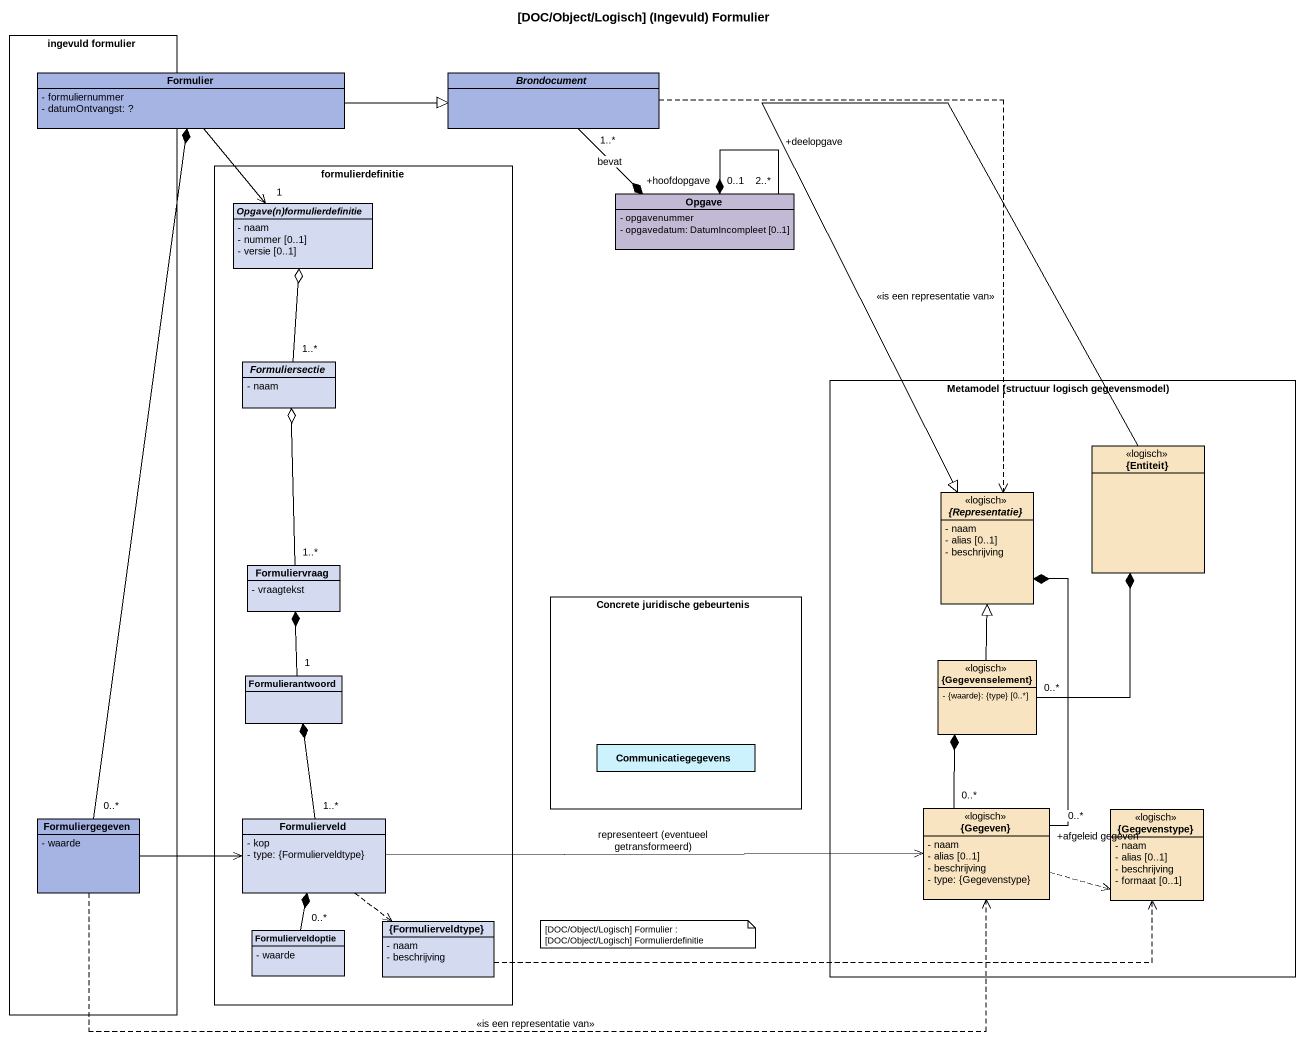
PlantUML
@startuml
title [DOC/Object/Logisch] (Ingevuld) Formulier
hide circle
hide empty members
skinparam classAttributeIconSize 0
rectangle "ingevuld formulier" as ingevuld_formulier {
  class Formuliergegeven #A6B4E4 {
    - waarde
  }
}
class Formulier #A6B4E4 {
  - formuliernummer
  - datumOntvangst: ?
}
abstract class Brondocument #A6B4E4
rectangle formulierdefinitie {
  abstract class "Opgave(n)formulierdefinitie" as Opgave_n_formulierdefinitie #D4DBF0 {
    - naam
    - nummer [0..1]
    - versie [0..1]
  }
  abstract class Formuliersectie #D4DBF0 {
    - naam
  }
  class Formuliervraag #D4DBF0 {
    - vraagtekst
  }
  class Formulierantwoord #D4DBF0
  class Formulierveld #D4DBF0 {
    - kop
    - type: {Formulierveldtype}
  }
  class Formulierveldoptie #D4DBF0 {
    - waarde
  }
  class "{Formulierveldtype}" as Formulierveldtype #D4DBF0 {
    - naam
    - beschrijving
  }
}
class Opgave #C2BAD4 {
  - opgavenummer
  - opgavedatum: DatumIncompleet [0..1]
}
rectangle "Metamodel (structuur logisch gegevensmodel)" as Metamodel_structuur_logisch {
  class "{Entiteit}" as Entiteit <<logisch>> #F8E4C0
  abstract class "{Representatie}" as Representatie <<logisch>> #F8E4C0 {
    - naam
    - alias [0..1]
    - beschrijving
  }
  class "{Gegevenselement}" as Gegevenselement <<logisch>> #F8E4C0 {
    - {waarde}: {type} [0..*]
  }
  class "{Gegeven}" as Gegeven <<logisch>> #F8E4C0 {
    - naam
    - alias [0..1]
    - beschrijving
    - type: {Gegevenstype}
  }
  class "{Gegevenstype}" as Gegevenstype <<logisch>> #F8E4C0 {
    - naam
    - alias [0..1]
    - beschrijving
    - formaat [0..1]
  }
}
rectangle "Concrete juridische gebeurtenis" as Concrete_juridische {
  class Communicatiegegevens #CCF2FE
}
Formulier -right-|> Brondocument
Formulier --> "1" Opgave_n_formulierdefinitie
Brondocument "1..*" --* Opgave : bevat
Brondocument ..> Representatie : <<is een representatie van>>
Opgave "+deelopgave\n2..*" --* "+hoofdopgave\n0..1" Opgave
Formuliersectie "1..*" -up-o Opgave_n_formulierdefinitie
Entiteit -left-|> Representatie
Formuliervraag "1..*" -up-o Formuliersectie
Gegevenselement "0..*" -up-* Entiteit
Gegevenselement -up-|> Representatie
Formulierantwoord "1" -up-* Formuliervraag
Formuliergegeven "0..*" -up-* Formulier
Formuliergegeven -right-> Formulierveld
Formuliergegeven .right.> Gegeven : <<is een representatie van>>
Formulierveld "1..*" -up-* Formulierantwoord
Formulierveld -right-> Gegeven : representeert (eventueel getransformeerd)
Formulierveld ..> Formulierveldtype
Gegeven "+afgeleid gegeven\n0..*" -up-* Representatie
Gegeven "0..*" -up-* Gegevenselement
Gegeven .right.> Gegevenstype
Formulierveldoptie "0..*" -up-* Formulierveld
Formulierveldtype .right.> Gegevenstype
note as N1
  [DOC/Object/Logisch] Formulier : [DOC/Object/Logisch] Formulierdefinitie
end note
@enduml
